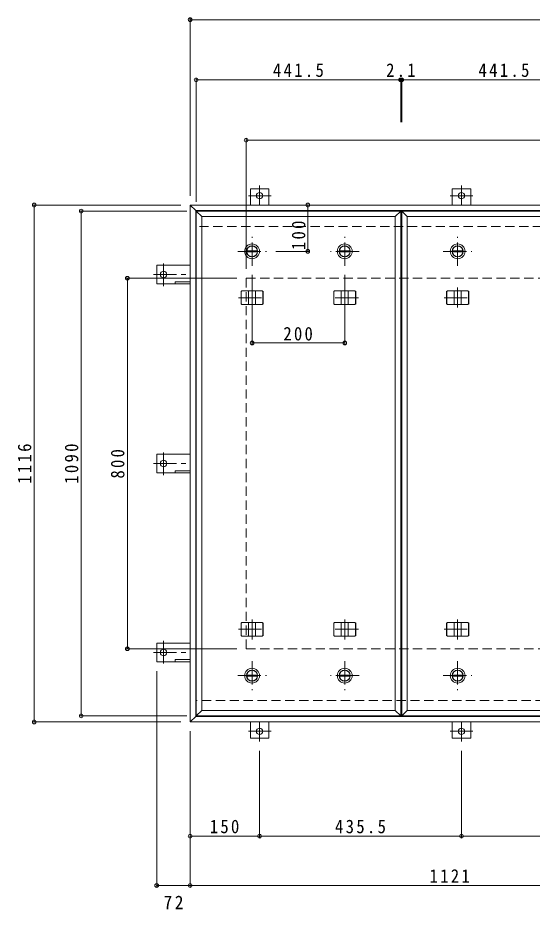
# Model space of a CAD drawing. Units: millimetres on the paper, enlarged 2 times, with parts at other scales. Extents: x -751 to 782, y -550 to 532.
# Drawn here: x -687 to -464.9, y 20.6 to 405.4 of the extents above; entities that cross this region are included whole.
import ezdxf

# ---------------------------------------------------------------- set-up
doc = ezdxf.new("R2010")
doc.units = ezdxf.units.MM
doc.header["$LTSCALE"] = 2
doc.header["$PDMODE"] = 32
doc.header["$PDSIZE"] = 1.6
doc.linetypes.add('CHAIN1', pattern=[8, 5, -1, 1, -1])
doc.linetypes.add('DASHED2', pattern=[3, 2, -1])
for name, color, linetype, lineweight in [('0-1_躯体', 2, 'CHAIN1', 9), ('0-2_仕上', 3, 'Continuous', 9), ('0-3_建具', 4, 'Continuous', 9), ('0-C', 4, 'Continuous', 9), ('0-E', 3, 'Continuous', 9), ('0-F', 7, 'Continuous', 9)]:
    doc.layers.add(name, color=color, linetype=linetype, lineweight=lineweight)
doc.styles.add('ＭＳ ゴシック', font='')
doc.styles.get('ＭＳ ゴシック').set_extended_font_data('MS Gothic')

msp = doc.modelspace()

# ---------------------------------------------------------------- linework, layer by layer
at = {"layer": '0-1_躯体', "linetype": 'DASHED2'}
for p, q in [((-166.588, 315.402), (-610.188, 315.402)), ((-588.388, 133.002), (-588.388, 293.002)), ((-188.388, 293.002), (-588.388, 293.002)), ((-188.388, 133.002), (-588.388, 133.002)), ((-255.513, 110.602), (-610.188, 110.602))]:
    msp.add_line(p, q, dxfattribs=at)
at = {"layer": '0-1_躯体'}
for p, q in [((-585.838, 298.402), (-585.838, 310.802)), ((-545.838, 298.402), (-545.838, 310.802)), ((-497.113, 298.402), (-497.113, 310.802)), ((-592.038, 304.602), (-579.638, 304.602)), ((-539.638, 304.602), (-552.038, 304.602)), ((-503.313, 304.602), (-490.913, 304.602)), ((-585.838, 127.602), (-585.838, 115.202)), ((-545.838, 127.602), (-545.838, 115.202)), ((-497.113, 127.602), (-497.113, 115.202)), ((-592.038, 121.402), (-579.638, 121.402)), ((-539.638, 121.402), (-552.038, 121.402)), ((-503.313, 121.402), (-490.913, 121.402))]:
    msp.add_line(p, q, dxfattribs=at)
at = {"layer": '0-2_仕上'}
for p, q in [((-609.988, 322.002), (-609.988, 104.002)), ((-524.088, 319.602), (-524.088, 106.402)), ((-521.688, 322.002), (-521.688, 104.002)), ((-521.263, 322.002), (-521.263, 104.002)), ((-609.988, 104.002), (-521.688, 104.002)), ((-521.263, 104.002), (-432.963, 104.002))]:
    msp.add_line(p, q, dxfattribs=at)
for points in [[(-607.588, 319.602), (-609.988, 322.002), (-521.688, 322.002)], [(-607.588, 319.602), (-607.588, 106.402), (-609.988, 104.002)], [(-607.588, 319.602), (-524.088, 319.602), (-521.688, 322.002)], [(-518.863, 319.602), (-521.263, 322.002), (-432.963, 322.002)], [(-518.863, 319.602), (-518.863, 106.402), (-521.263, 104.002)], [(-518.863, 319.602), (-435.363, 319.602), (-432.963, 322.002)], [(-607.588, 106.402), (-524.088, 106.402), (-521.688, 104.002)], [(-518.863, 106.402), (-435.363, 106.402), (-432.963, 104.002)]]:
    msp.add_lwpolyline(points, dxfattribs=at)
at = {"layer": '0-3_建具'}
for p, q in [((-612.588, 324.602), (-610.188, 322.202)), ((-612.588, 324.602), (-612.588, 101.402)), ((-612.588, 324.602), (-164.188, 324.602)), ((-610.188, 322.202), (-610.188, 103.802)), ((-610.188, 322.202), (-166.588, 322.202)), ((-590.605, 287.202), (-590.259, 287.602)), ((-590.605, 282.002), (-590.605, 287.202)), ((-590.525, 287.202), (-590.605, 287.202)), ((-590.525, 287.202), (-590.179, 287.602)), ((-590.525, 282.002), (-590.525, 287.202)), ((-581.418, 287.602), (-590.259, 287.602)), ((-587.338, 281.602), (-587.338, 287.602)), ((-584.338, 281.602), (-584.338, 287.602)), ((-581.151, 287.202), (-581.498, 287.602)), ((-581.071, 287.202), (-581.418, 287.602)), ((-581.151, 282.002), (-581.151, 287.202)), ((-581.151, 287.202), (-581.071, 287.202)), ((-581.071, 282.002), (-581.071, 287.202)), ((-550.605, 287.202), (-550.259, 287.602)), ((-550.525, 287.202), (-550.605, 287.202)), ((-550.605, 282.002), (-550.605, 287.202)), ((-550.525, 287.202), (-550.179, 287.602)), ((-550.525, 282.002), (-550.525, 287.202)), ((-547.338, 281.602), (-547.338, 287.602)), ((-544.338, 281.602), (-544.338, 287.602)), ((-541.151, 287.202), (-541.498, 287.602)), ((-541.151, 287.202), (-541.071, 287.202)), ((-541.151, 282.002), (-541.151, 287.202)), ((-541.071, 282.002), (-541.071, 287.202)), ((-501.88, 287.202), (-501.534, 287.602)), ((-501.88, 282.002), (-501.88, 287.202)), ((-501.8, 287.202), (-501.88, 287.202)), ((-501.8, 287.202), (-501.454, 287.602)), ((-501.8, 282.002), (-501.8, 287.202)), ((-492.693, 287.602), (-501.534, 287.602)), ((-498.613, 281.602), (-498.613, 287.602)), ((-495.613, 281.602), (-495.613, 287.602)), ((-492.426, 287.202), (-492.773, 287.602)), ((-492.346, 287.202), (-492.693, 287.602)), ((-492.426, 282.002), (-492.426, 287.202)), ((-492.426, 287.202), (-492.346, 287.202)), ((-492.346, 282.002), (-492.346, 287.202)), ((-590.605, 282.002), (-590.259, 281.602)), ((-590.525, 282.002), (-590.605, 282.002)), ((-590.525, 282.002), (-590.179, 281.602)), ((-590.259, 281.602), (-581.418, 281.602)), ((-581.151, 282.002), (-581.498, 281.602)), ((-581.071, 282.002), (-581.418, 281.602)), ((-581.151, 282.002), (-581.071, 282.002)), ((-550.525, 282.002), (-550.179, 281.602)), ((-550.259, 281.602), (-541.418, 281.602)), ((-541.151, 282.002), (-541.498, 281.602)), ((-541.071, 282.002), (-541.418, 281.602)), ((-541.151, 282.002), (-541.071, 282.002)), ((-501.88, 282.002), (-501.534, 281.602)), ((-501.8, 282.002), (-501.88, 282.002)), ((-501.8, 282.002), (-501.454, 281.602)), ((-501.534, 281.602), (-492.693, 281.602)), ((-492.426, 282.002), (-492.773, 281.602)), ((-492.346, 282.002), (-492.693, 281.602)), ((-492.426, 282.002), (-492.346, 282.002)), ((-590.605, 144.002), (-590.259, 144.402)), ((-590.605, 144.002), (-590.605, 138.802)), ((-590.525, 144.002), (-590.605, 144.002)), ((-590.525, 144.002), (-590.179, 144.402)), ((-590.525, 144.002), (-590.525, 138.802)), ((-581.418, 144.402), (-590.259, 144.402)), ((-587.338, 144.402), (-587.338, 138.402)), ((-584.338, 144.402), (-584.338, 138.402)), ((-581.151, 144.002), (-581.498, 144.402)), ((-581.151, 144.002), (-581.151, 138.802)), ((-581.071, 144.002), (-581.071, 138.802)), ((-550.605, 144.002), (-550.259, 144.402)), ((-550.525, 144.002), (-550.605, 144.002)), ((-550.605, 144.002), (-550.605, 138.802)), ((-550.525, 144.002), (-550.179, 144.402)), ((-550.525, 144.002), (-550.525, 138.802)), ((-541.418, 144.402), (-550.259, 144.402)), ((-547.338, 144.402), (-547.338, 138.402)), ((-544.338, 144.402), (-544.338, 138.402)), ((-541.151, 144.002), (-541.498, 144.402)), ((-541.071, 144.002), (-541.418, 144.402)), ((-541.151, 144.002), (-541.071, 144.002)), ((-541.151, 144.002), (-541.151, 138.802)), ((-541.071, 144.002), (-541.071, 138.802)), ((-501.88, 144.002), (-501.534, 144.402)), ((-501.88, 144.002), (-501.88, 138.802)), ((-501.8, 144.002), (-501.88, 144.002)), ((-501.8, 144.002), (-501.454, 144.402)), ((-501.8, 144.002), (-501.8, 138.802)), ((-492.693, 144.402), (-501.534, 144.402)), ((-498.613, 144.402), (-498.613, 138.402)), ((-495.613, 144.402), (-495.613, 138.402)), ((-492.426, 144.002), (-492.773, 144.402)), ((-492.426, 144.002), (-492.426, 138.802)), ((-492.346, 144.002), (-492.346, 138.802)), ((-590.525, 138.802), (-590.605, 138.802)), ((-590.525, 138.802), (-590.179, 138.402)), ((-581.151, 138.802), (-581.498, 138.402)), ((-581.071, 138.802), (-581.418, 138.402)), ((-581.151, 138.802), (-581.071, 138.802)), ((-550.525, 138.802), (-550.605, 138.802)), ((-550.605, 138.802), (-550.259, 138.402)), ((-550.525, 138.802), (-550.179, 138.402)), ((-541.151, 138.802), (-541.498, 138.402)), ((-541.071, 138.802), (-541.418, 138.402)), ((-541.151, 138.802), (-541.071, 138.802)), ((-501.8, 138.802), (-501.88, 138.802)), ((-501.8, 138.802), (-501.454, 138.402)), ((-492.426, 138.802), (-492.773, 138.402)), ((-492.346, 138.802), (-492.693, 138.402)), ((-492.426, 138.802), (-492.346, 138.802)), ((-550.259, 138.402), (-541.418, 138.402)), ((-610.188, 103.802), (-612.588, 101.402)), ((-612.588, 101.402), (-164.188, 101.402)), ((-610.188, 103.802), (-166.588, 103.802))]:
    msp.add_line(p, q, dxfattribs=at)
at = {"layer": '0-3_建具', "linetype": 'CHAIN1'}
for p, q in [((-585.838, 289.026), (-585.838, 280.378)), ((-545.838, 289.026), (-545.838, 280.378)), ((-497.113, 289.026), (-497.113, 280.378)), ((-591.72, 284.602), (-579.956, 284.602)), ((-539.956, 284.602), (-551.72, 284.602)), ((-502.995, 284.602), (-491.231, 284.602)), ((-585.838, 136.979), (-585.838, 145.627)), ((-545.838, 136.979), (-545.838, 145.627)), ((-497.113, 136.979), (-497.113, 145.627)), ((-591.72, 141.402), (-579.957, 141.402)), ((-539.957, 141.402), (-551.72, 141.402)), ((-502.995, 141.402), (-491.232, 141.402))]:
    msp.add_line(p, q, dxfattribs=at)
at = {"layer": '0-3_建具'}
for points in [[(-541.071, 287.202), (-541.418, 287.602), (-550.259, 287.602)], [(-550.525, 282.002), (-550.605, 282.002), (-550.259, 281.602)], [(-581.151, 144.002), (-581.071, 144.002), (-581.418, 144.402)], [(-492.426, 144.002), (-492.346, 144.002), (-492.693, 144.402)], [(-590.605, 138.802), (-590.259, 138.402), (-581.418, 138.402)], [(-501.88, 138.802), (-501.534, 138.402), (-492.693, 138.402)]]:
    msp.add_lwpolyline(points, dxfattribs=at)
at = {"layer": '0-C'}
for p, q in [((-588.125, 304.852), (-583.552, 304.852)), ((-588.125, 304.352), (-583.552, 304.352)), ((-548.125, 304.852), (-543.552, 304.852)), ((-548.125, 304.352), (-543.552, 304.352)), ((-499.4, 304.852), (-494.827, 304.852)), ((-499.4, 304.352), (-494.827, 304.352)), ((-583.552, 121.652), (-588.125, 121.652)), ((-583.552, 121.152), (-588.125, 121.152)), ((-543.552, 121.652), (-548.125, 121.652)), ((-543.552, 121.152), (-548.125, 121.152)), ((-494.827, 121.652), (-499.4, 121.652)), ((-494.827, 121.152), (-499.4, 121.152))]:
    msp.add_line(p, q, dxfattribs=at)
at = {"layer": '0-C', "color": 2}
for centre, radius in [((-585.838, 304.602), 3.2), ((-585.838, 304.602), 2.4), ((-585.838, 304.602), 2.35), ((-545.838, 304.602), 3.2), ((-545.838, 304.602), 2.4), ((-545.838, 304.602), 2.35), ((-497.113, 304.602), 3.2), ((-497.113, 304.602), 2.4), ((-497.113, 304.602), 2.35), ((-585.838, 121.402), 3.2), ((-585.838, 121.402), 2.4), ((-585.838, 121.402), 2.35), ((-545.838, 121.402), 3.2), ((-545.838, 121.402), 2.4), ((-545.838, 121.402), 2.35), ((-497.113, 121.402), 3.2), ((-497.113, 121.402), 2.4), ((-497.113, 121.402), 2.35)]:
    msp.add_circle(centre, radius, dxfattribs=at)
at = {"layer": '0-C'}
for centre in [(-585.838, 304.602), (-545.838, 304.602), (-497.113, 304.602), (-585.838, 121.402), (-545.838, 121.402), (-497.113, 121.402)]:
    msp.add_circle(centre, 2.3, dxfattribs=at)
at = {"layer": '0-E'}
for p, q in [((-578.588, 331.642), (-586.588, 331.642)), ((-586.588, 324.602), (-586.588, 331.642)), ((-578.588, 324.602), (-578.588, 331.642)), ((-491.488, 331.642), (-499.488, 331.642)), ((-499.488, 324.602), (-499.488, 331.642)), ((-491.488, 324.602), (-491.488, 331.642)), ((-627.028, 290.602), (-627.028, 298.602)), ((-612.588, 298.602), (-627.028, 298.602)), ((-612.588, 290.602), (-627.028, 290.602)), ((-612.588, 291.502), (-619.028, 291.502)), ((-619.028, 290.602), (-619.028, 291.502)), ((-627.028, 209.002), (-627.028, 217.002)), ((-612.588, 217.002), (-627.028, 217.002)), ((-612.588, 209.002), (-627.028, 209.002)), ((-612.588, 209.902), (-619.028, 209.902)), ((-619.028, 209.002), (-619.028, 209.902)), ((-627.028, 135.402), (-627.028, 127.402)), ((-612.588, 135.402), (-627.028, 135.402)), ((-612.588, 127.402), (-627.028, 127.402)), ((-612.588, 128.302), (-619.028, 128.302)), ((-619.028, 127.402), (-619.028, 128.302)), ((-586.588, 101.402), (-586.588, 94.362)), ((-578.588, 101.402), (-578.588, 94.362)), ((-499.488, 101.402), (-499.488, 94.362)), ((-491.488, 101.402), (-491.488, 94.362)), ((-578.588, 94.362), (-586.588, 94.362)), ((-491.488, 94.362), (-499.488, 94.362))]:
    msp.add_line(p, q, dxfattribs=at)
at = {"layer": '0-E', "linetype": 'CHAIN1'}
for p, q in [((-582.588, 333.074), (-582.588, 324.602)), ((-495.488, 333.074), (-495.488, 324.602)), ((-577.62, 328.642), (-587.398, 328.642)), ((-490.52, 328.642), (-500.298, 328.642)), ((-624.028, 289.634), (-624.028, 299.412)), ((-628.46, 294.602), (-612.588, 294.602)), ((-624.028, 208.034), (-624.028, 217.812)), ((-628.46, 213.002), (-612.588, 213.002)), ((-624.028, 136.37), (-624.028, 126.593)), ((-628.46, 131.402), (-612.588, 131.402)), ((-582.588, 92.931), (-582.588, 101.402)), ((-495.488, 92.931), (-495.488, 101.402)), ((-577.62, 97.362), (-587.398, 97.362)), ((-490.52, 97.362), (-500.298, 97.362))]:
    msp.add_line(p, q, dxfattribs=at)
at = {"layer": '0-E'}
for centre in [(-582.588, 328.642), (-495.488, 328.642), (-624.028, 294.602), (-624.028, 213.002), (-624.028, 131.402), (-582.588, 97.362), (-495.488, 97.362)]:
    msp.add_circle(centre, 1.4, dxfattribs=at)
at = {"layer": '0-F'}
for p, q in [((-612.588, 405.233), (-612.588, 328.602)), ((-612.588, 404.633), (-164.188, 404.633)), ((-609.988, 379.233), (-609.988, 326.002)), ((-609.988, 378.633), (-521.688, 378.633)), ((-521.688, 379.233), (-521.688, 360.32)), ((-521.688, 378.633), (-521.263, 378.633)), ((-521.263, 379.233), (-521.263, 360.32)), ((-521.263, 378.633), (-432.963, 378.633)), ((-588.388, 353.233), (-588.388, 297.002)), ((-588.388, 352.633), (-188.388, 352.633)), ((-680.469, 324.602), (-616.588, 324.602)), ((-679.869, 324.602), (-679.869, 101.402)), ((-561.819, 324.602), (-561.819, 304.602)), ((-660.18, 322.002), (-613.988, 322.002)), ((-659.58, 322.002), (-659.58, 104.002)), ((-561.219, 304.602), (-575.638, 304.602)), ((-640.29, 293.002), (-592.388, 293.002)), ((-639.69, 133.002), (-639.69, 293.002)), ((-585.838, 264.437), (-585.838, 294.402)), ((-545.838, 264.437), (-545.838, 294.402)), ((-585.838, 265.037), (-545.838, 265.037)), ((-640.29, 133.002), (-592.388, 133.002)), ((-627.028, 30.184), (-627.028, 123.402)), ((-660.18, 104.002), (-613.988, 104.002)), ((-680.469, 101.402), (-616.588, 101.402)), ((-612.588, 30.184), (-612.588, 97.402)), ((-582.588, 51.48), (-582.588, 88.931)), ((-495.488, 51.48), (-495.488, 88.931)), ((-612.588, 52.08), (-582.588, 52.08)), ((-582.588, 52.08), (-495.488, 52.08)), ((-495.488, 52.08), (-408.388, 52.08)), ((-627.028, 30.784), (-612.588, 30.784)), ((-612.588, 30.784), (-388.388, 30.784))]:
    msp.add_line(p, q, dxfattribs=at)
for p in [(-612.588, 404.633), (-609.988, 378.633), (-521.688, 378.633), (-521.263, 378.633), (-588.388, 352.633), (-679.869, 324.602), (-561.819, 324.602), (-659.58, 322.002), (-561.819, 304.602), (-639.69, 293.002), (-585.838, 265.037), (-545.838, 265.037), (-639.69, 133.002), (-659.58, 104.002), (-679.869, 101.402), (-612.588, 52.08), (-582.588, 52.08), (-495.488, 52.08), (-627.028, 30.784), (-612.588, 30.784)]:
    msp.add_point(p, dxfattribs=at)

# ---------------------------------------------------------------- texts
at = {"layer": '0-F', "color": 2, "char_height": 5.865, "attachment_point": 7, "style": 'ＭＳ ゴシック'}
for s, insert in [('\\T1.28;\\W0.9;441.5', (-576.838, 379.833)), ('\\T1.27;\\W0.9;2.1', (-527.976, 379.833)), ('\\T1.28;\\W0.9;441.5', (-488.113, 379.833)), ('\\T1.27;\\W0.9;200', (-572.338, 266.037)), ('\\T1.27;\\W0.9;150', (-604.088, 53.28)), ('\\T1.28;\\W0.9;435.5', (-550.038, 53.28)), ('\\T1.28;\\W0.9;1121', (-509.238, 31.984)), ('\\T1.27;\\W0.95;72', (-624.058, 20.57))]:
    msp.add_mtext(s, dxfattribs=dict(at, insert=insert))
at = {"layer": '0-F', "color": 2, "char_height": 5.865, "attachment_point": 7, "rotation": 90, "style": 'ＭＳ ゴシック'}
for s, insert in [('\\T1.27;\\W0.9;100', (-562.779, 305.159)), ('\\T1.28;\\W0.9;1116', (-681.069, 204.252)), ('\\T1.28;\\W0.9;1090', (-660.78, 204.252)), ('\\T1.27;\\W0.9;800', (-640.89, 206.502))]:
    msp.add_mtext(s, dxfattribs=dict(at, insert=insert))

doc.saveas('drawing.dxf')
